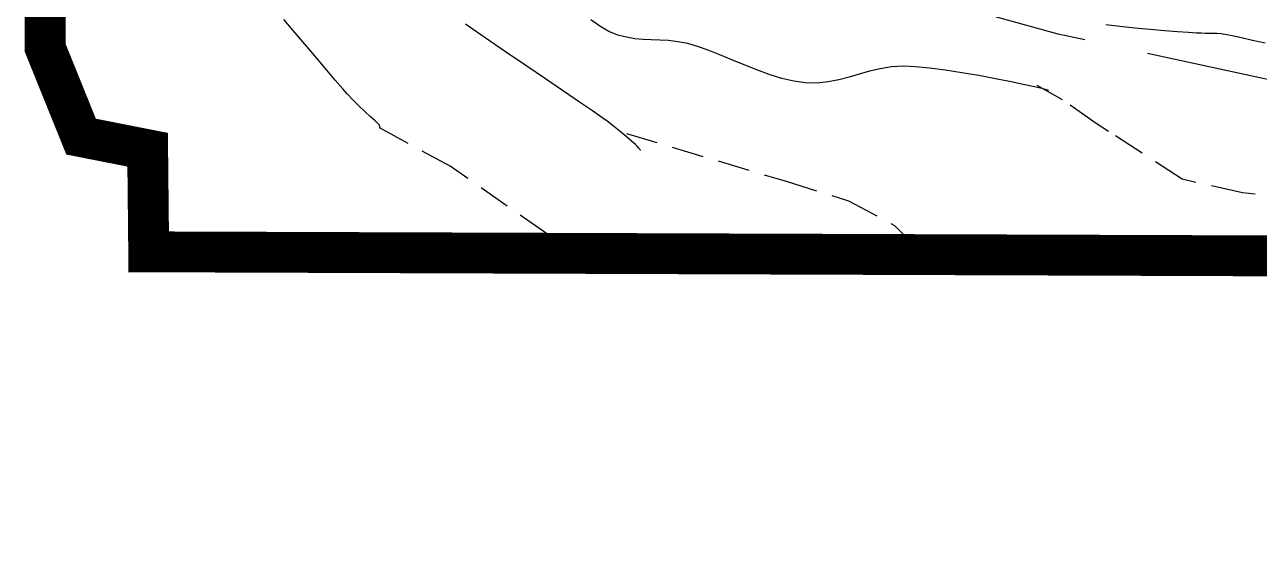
# Model space of a CAD drawing. Header units: feet. Extents: x 26064 to 27719, y 16802 to 28989.
# Drawn here: x 26246.7 to 26367.5, y 17473.1 to 17525 of the extents above; entities that cross this region are included whole.
import ezdxf

# ---------------------------------------------------------------- set-up
doc = ezdxf.new("R2010")
doc.units = ezdxf.units.FT
doc.header["$LTSCALE"] = 50
doc.header["$MEASUREMENT"] = 0
for name, pattern in [('DASHED', [0.75, 0.5, -0.25]), ('HIDDEN', [0.375, 0.25, -0.125]), ('HIDN25', [0.0938, 0.0625, -0.0313])]:
    doc.linetypes.add(name, pattern=pattern)
for name, color, linetype in [('CONT-MJR', 160, 'HIDDEN'), ('CONT-MNR', 55, 'HIDN25'), ('DEMO-UTILITY', 1, 'Continuous')]:
    doc.layers.add(name, color=color, linetype=linetype)

msp = doc.modelspace()

# ---------------------------------------------------------------- linework, layer by layer
at = {"layer": 'CONT-MJR', "color": 7}
for p, q in [((26347.83852, 17524.06724, 640), (26330.56993, 17528.87571, 640)), ((26368.78731, 17519.54165, 640), (26347.83852, 17524.06724, 640))]:
    msp.add_line(p, q, dxfattribs=at)
at = {"layer": 'CONT-MNR', "color": 7, "extrusion": (0.764197, 0.644983, 0)}
msp.add_line((26273.53008, 17523.76637, 643), (26272.07577, 17525.48948, 643), dxfattribs=at)
at = {"layer": 'CONT-MNR', "color": 7}
for p, q in [((26291.76914, 17523.72288, 642), (26289.83723, 17525.05852, 642)), ((26303.06998, 17524.7806, 641), (26302.09119, 17525.479, 641)), ((26303.86044, 17524.32795, 641), (26303.06998, 17524.7806, 641)), ((26305.58848, 17523.7561, 641), (26304.74507, 17523.98073, 641)), ((26355.35378, 17524.65238, 639), (26353.88711, 17524.81283, 639)), ((26356.83182, 17524.51363, 639), (26355.35378, 17524.65238, 639)), ((26358.24798, 17524.39677, 639), (26356.83182, 17524.51363, 639)), ((26359.52896, 17524.30201, 639), (26358.24798, 17524.39677, 639)), ((26362.98611, 17524.1425, 639), (26362.6307, 17524.13712, 639)), ((26364.8555, 17523.89593, 639), (26364.17721, 17524.03518, 639)), ((26366.86355, 17523.46037, 639), (26365.76813, 17523.69939, 639)), ((26309.70898, 17523.43916, 641), (26308.84805, 17523.49338, 641)), ((26314.72142, 17522.03876, 641), (26313.59936, 17522.48428, 641)), ((26276.09294, 17520.73799, 643), (26274.88703, 17522.16088, 643)), ((26315.89772, 17521.55116, 641), (26314.72142, 17522.03876, 641)), ((26297.67269, 17519.68688, 642), (26295.75652, 17520.9921, 642)), ((26330.42154, 17520.67981, 641), (26329.37609, 17520.43384, 641)), ((26331.52554, 17520.85238, 641), (26330.42154, 17520.67981, 641)), ((26335.23766, 17520.73813, 641), (26333.85789, 17520.8705, 641)), ((26336.78183, 17520.53797, 641), (26335.23766, 17520.73813, 641)), ((26340.09169, 17520.00276, 641), (26338.42248, 17520.28714, 641)), ((26341.72156, 17519.70196, 641), (26340.09169, 17520.00276, 641)), ((26324.24426, 17519.27881, 641), (26323.08044, 17519.29795, 641)), ((26325.33244, 17519.38785, 641), (26324.24426, 17519.27881, 641)), ((26345.69589, 17518.87225, 641), (26344.59157, 17519.11958, 641)), ((26348.27263, 17517.6348, 641), (26345.77353, 17519.03108, 641)), ((26278.26784, 17518.21463, 643), (26277.83702, 17518.6999, 643)), ((26301.00166, 17517.42155, 642), (26299.44428, 17518.48171, 642)), ((26346.70421, 17518.61729, 641), (26346.35867, 17518.71105, 641)), ((26346.90356, 17518.55091, 641), (26346.85426, 17518.56977, 641)), ((26351.57062, 17515.32118, 641), (26348.27263, 17517.6348, 641)), ((26281.41784, 17515.14463, 643), (26281.29243, 17515.2731, 643)), ((26304.32526, 17515.06384, 642), (26303.69186, 17515.56078, 642)), ((26352.7635, 17514.54999, 641), (26351.57062, 17515.32118, 641)), ((26281.4528, 17515.03868, 643), (26281.41784, 17515.14463, 643)), ((26288.35437, 17511.13225, 643), (26281.4713, 17514.86504, 643)), ((26305.58538, 17514.34138, 642), (26321.20879, 17509.66788, 642)), ((26359.99096, 17509.85262, 641), (26352.7635, 17514.54999, 641)), ((26306.65186, 17513.09078, 642), (26306.466, 17513.26269, 642)), ((26306.77461, 17512.94916, 642), (26306.65186, 17513.09078, 642)), ((26306.91083, 17512.75748, 642), (26306.85216, 17512.84289, 642)), ((26297.76537, 17504.54397, 643), (26288.35437, 17511.13225, 643)), ((26321.20879, 17509.66788, 642), (26327.32932, 17507.73672, 642)), ((26365.88521, 17508.52056, 641), (26359.99096, 17509.85262, 641)), ((26371.77946, 17507.88956, 641), (26365.88521, 17508.52056, 641)), ((26327.32932, 17507.73672, 642), (26331.83918, 17505.32281, 642)), ((26299.20802, 17502.49278, 643), (26297.76537, 17504.54397, 643)), ((26331.83918, 17505.32281, 642), (26334.57732, 17502.587, 642))]:
    msp.add_line(p, q, dxfattribs=at)
at = {"layer": 'CONT-MNR', "color": 7, "extrusion": (-0.130528, -0.991445, 0)}
msp.add_line((26353.88711, 17524.81283, 639), (26352.5051, 17524.99478, 639), dxfattribs=at)
at = {"layer": 'CONT-MNR', "color": 7, "extrusion": (0.763748, 0.645514, 0)}
msp.add_line((26274.88703, 17522.16088, 643), (26273.53008, 17523.76637, 643), dxfattribs=at)
at = {"layer": 'CONT-MNR', "color": 7, "extrusion": (-0.565965, -0.824429, 0)}
msp.add_line((26293.76546, 17522.35243, 642), (26291.76914, 17523.72288, 642), dxfattribs=at)
at = {"layer": 'CONT-MNR', "color": 7, "extrusion": (-0.365362, -0.930865, 0)}
msp.add_line((26304.74507, 17523.98073, 641), (26303.86044, 17524.32795, 641), dxfattribs=at)
at = {"layer": 'CONT-MNR', "color": 7, "extrusion": (-0.158952, -0.987286, 0)}
msp.add_line((26306.40557, 17523.62455, 641), (26305.58848, 17523.7561, 641), dxfattribs=at)
at = {"layer": 'CONT-MNR', "color": 7, "extrusion": (-0.084063, -0.99646, 0)}
msp.add_line((26307.21126, 17523.55658, 641), (26306.40557, 17523.62455, 641), dxfattribs=at)
at = {"layer": 'CONT-MNR', "color": 7, "extrusion": (-0.067401, -0.997726, 0)}
msp.add_line((26360.60149, 17524.22956, 639), (26359.52896, 17524.30201, 639), dxfattribs=at)
at = {"layer": 'CONT-MNR', "color": 7, "extrusion": (-0.063041, -0.998011, 0)}
msp.add_line((26361.39231, 17524.17961, 639), (26360.60149, 17524.22956, 639), dxfattribs=at)
at = {"layer": 'CONT-MNR', "color": 7, "extrusion": (-0.062403, -0.998051, 0)}
msp.add_line((26361.82813, 17524.15236, 639), (26361.39231, 17524.17961, 639), dxfattribs=at)
at = {"layer": 'CONT-MNR', "color": 7, "extrusion": (-0.039817, -0.999207, 0)}
msp.add_line((26362.25669, 17524.13528, 639), (26361.82813, 17524.15236, 639), dxfattribs=at)
at = {"layer": 'CONT-MNR', "color": 7, "extrusion": (0.004918, -0.999988, 0)}
msp.add_line((26362.6307, 17524.13712, 639), (26362.25669, 17524.13528, 639), dxfattribs=at)
at = {"layer": 'CONT-MNR', "color": 7, "extrusion": (-0.017333, -0.99985, 0)}
msp.add_line((26363.35883, 17524.13604, 639), (26362.98611, 17524.1425, 639), dxfattribs=at)
at = {"layer": 'CONT-MNR', "color": 7, "extrusion": (-0.078819, -0.996889, 0)}
msp.add_line((26363.7848, 17524.10236, 639), (26363.35883, 17524.13604, 639), dxfattribs=at)
at = {"layer": 'CONT-MNR', "color": 7, "extrusion": (-0.168735, -0.985661, 0)}
msp.add_line((26364.17721, 17524.03518, 639), (26363.7848, 17524.10236, 639), dxfattribs=at)
at = {"layer": 'CONT-MNR', "color": 7, "extrusion": (-0.210524, -0.977589, 0)}
msp.add_line((26365.76813, 17523.69939, 639), (26364.8555, 17523.89593, 639), dxfattribs=at)
at = {"layer": 'CONT-MNR', "color": 7, "extrusion": (-0.041842, -0.999124, 0)}
msp.add_line((26308.02045, 17523.52269, 641), (26307.21126, 17523.55658, 641), dxfattribs=at)
at = {"layer": 'CONT-MNR', "color": 7, "extrusion": (-0.035389, -0.999374, 0)}
msp.add_line((26308.84805, 17523.49338, 641), (26308.02045, 17523.52269, 641), dxfattribs=at)
at = {"layer": 'CONT-MNR', "color": 7, "extrusion": (-0.118657, -0.992935, 0)}
msp.add_line((26310.61813, 17523.33051, 641), (26309.70898, 17523.43916, 641), dxfattribs=at)
at = {"layer": 'CONT-MNR', "color": 7, "extrusion": (0.194277, 0.980947, 0)}
msp.add_line((26311.59044, 17523.13795, 641), (26310.61813, 17523.33051, 641), dxfattribs=at)
at = {"layer": 'CONT-MNR', "color": 7, "extrusion": (0.27837, 0.960474, 0)}
msp.add_line((26312.54966, 17522.85994, 641), (26311.59044, 17523.13795, 641), dxfattribs=at)
at = {"layer": 'CONT-MNR', "color": 7, "extrusion": (-0.336946, -0.941524, 0)}
msp.add_line((26313.59936, 17522.48428, 641), (26312.54966, 17522.85994, 641), dxfattribs=at)
at = {"layer": 'CONT-MNR', "color": 7, "extrusion": (-0.212471, -0.977167, 0)}
msp.add_line((26368.09022, 17523.19365, 639), (26366.86355, 17523.46037, 639), dxfattribs=at)
at = {"layer": 'CONT-MNR', "color": 7, "extrusion": (-0.564122, -0.825691, 0)}
msp.add_line((26295.75652, 17520.9921, 642), (26293.76546, 17522.35243, 642), dxfattribs=at)
at = {"layer": 'CONT-MNR', "color": 7, "extrusion": (-0.382478, -0.923965, 0)}
msp.add_line((26317.11015, 17521.04927, 641), (26315.89772, 17521.55116, 641), dxfattribs=at)
at = {"layer": 'CONT-MNR', "color": 7, "extrusion": (0.761237, 0.648474, 0)}
msp.add_line((26277.09416, 17519.56268, 643), (26276.09294, 17520.73799, 643), dxfattribs=at)
at = {"layer": 'CONT-MNR', "color": 7, "extrusion": (0.368924, 0.92946, 0)}
msp.add_line((26318.34061, 17520.56087, 641), (26317.11015, 17521.04927, 641), dxfattribs=at)
at = {"layer": 'CONT-MNR', "color": 7, "extrusion": (0.341547, 0.939865, 0)}
msp.add_line((26319.57098, 17520.11376, 641), (26318.34061, 17520.56087, 641), dxfattribs=at)
at = {"layer": 'CONT-MNR', "color": 7, "extrusion": (-0.297735, -0.954649, 0)}
msp.add_line((26320.78315, 17519.73571, 641), (26319.57098, 17520.11376, 641), dxfattribs=at)
at = {"layer": 'CONT-MNR', "color": 7, "extrusion": (0.281462, -0.959572, 0)}
msp.add_line((26328.36682, 17520.14806, 641), (26327.37136, 17519.85608, 641), dxfattribs=at)
at = {"layer": 'CONT-MNR', "color": 7, "extrusion": (0.272441, -0.962172, 0)}
msp.add_line((26329.37609, 17520.43384, 641), (26328.36682, 17520.14806, 641), dxfattribs=at)
at = {"layer": 'CONT-MNR', "color": 7, "extrusion": (0.055252, -0.998472, 0)}
msp.add_line((26332.71044, 17520.91795, 641), (26331.52554, 17520.85238, 641), dxfattribs=at)
at = {"layer": 'CONT-MNR', "color": 7, "extrusion": (-0.04132, -0.999146, 0)}
msp.add_line((26333.85789, 17520.8705, 641), (26332.71044, 17520.91795, 641), dxfattribs=at)
at = {"layer": 'CONT-MNR', "color": 7, "extrusion": (-0.151129, -0.988514, 0)}
msp.add_line((26338.42248, 17520.28714, 641), (26336.78183, 17520.53797, 641), dxfattribs=at)
at = {"layer": 'CONT-MNR', "color": 7, "extrusion": (0.75781, 0.652476, 0)}
msp.add_line((26277.83702, 17518.6999, 643), (26277.09416, 17519.56268, 643), dxfattribs=at)
at = {"layer": 'CONT-MNR', "color": 7, "extrusion": (-0.562465, -0.826821, 0)}
msp.add_line((26299.44428, 17518.48171, 642), (26297.67269, 17519.68688, 642), dxfattribs=at)
at = {"layer": 'CONT-MNR', "color": 7, "extrusion": (-0.232585, -0.972576, 0)}
msp.add_line((26321.959, 17519.45451, 641), (26320.78315, 17519.73571, 641), dxfattribs=at)
at = {"layer": 'CONT-MNR', "color": 7, "extrusion": (-0.138267, -0.990395, 0)}
msp.add_line((26323.08044, 17519.29795, 641), (26321.959, 17519.45451, 641), dxfattribs=at)
at = {"layer": 'CONT-MNR', "color": 7, "extrusion": (0.193049, -0.981189, 0)}
msp.add_line((26326.36736, 17519.59147, 641), (26325.33244, 17519.38785, 641), dxfattribs=at)
at = {"layer": 'CONT-MNR', "color": 7, "extrusion": (0.254845, -0.966982, 0)}
msp.add_line((26327.37136, 17519.85608, 641), (26326.36736, 17519.59147, 641), dxfattribs=at)
at = {"layer": 'CONT-MNR', "color": 7, "extrusion": (-0.193377, -0.981124, 0)}
msp.add_line((26343.24415, 17519.40186, 641), (26341.72156, 17519.70196, 641), dxfattribs=at)
at = {"layer": 'CONT-MNR', "color": 7, "extrusion": (-0.205045, -0.978753, 0)}
msp.add_line((26344.59157, 17519.11958, 641), (26343.24415, 17519.40186, 641), dxfattribs=at)
at = {"layer": 'CONT-MNR', "color": 7, "extrusion": (-0.236326, -0.971674, 0)}
msp.add_line((26346.35867, 17518.71105, 641), (26345.69589, 17518.87225, 641), dxfattribs=at)
at = {"layer": 'CONT-MNR', "color": 7, "extrusion": (0.719591, 0.694398, 0)}
msp.add_line((26278.81754, 17517.64499, 643), (26278.26784, 17518.21463, 643), dxfattribs=at)
at = {"layer": 'CONT-MNR', "color": 7, "extrusion": (-0.703614, -0.710583, 0)}
msp.add_line((26279.40897, 17517.05936, 643), (26278.81754, 17517.64499, 643), dxfattribs=at)
at = {"layer": 'CONT-MNR', "color": 7, "extrusion": (-0.301946, -0.953325, 0)}
msp.add_line((26346.85426, 17518.56977, 641), (26346.70421, 17518.61729, 641), dxfattribs=at)
at = {"layer": 'CONT-MNR', "color": 7, "extrusion": (-0.693268, -0.72068, 0)}
msp.add_line((26279.99715, 17516.49355, 643), (26279.40897, 17517.05936, 643), dxfattribs=at)
at = {"layer": 'CONT-MNR', "color": 7, "extrusion": (-0.686784, -0.726861, 0)}
msp.add_line((26280.53711, 17515.98336, 643), (26279.99715, 17516.49355, 643), dxfattribs=at)
at = {"layer": 'CONT-MNR', "color": 7, "extrusion": (0.564173, 0.825657, 0)}
msp.add_line((26302.27515, 17516.55137, 642), (26301.00166, 17517.42155, 642), dxfattribs=at)
at = {"layer": 'CONT-MNR', "color": 7, "extrusion": (-0.568214, -0.822881, 0)}
msp.add_line((26303.1951, 17515.91613, 642), (26302.27515, 17516.55137, 642), dxfattribs=at)
at = {"layer": 'CONT-MNR', "color": 7, "extrusion": (-0.683873, -0.729601, 0)}
msp.add_line((26280.98386, 17515.56461, 643), (26280.53711, 17515.98336, 643), dxfattribs=at)
at = {"layer": 'CONT-MNR', "color": 7, "extrusion": (0.686731, 0.726912, 0)}
msp.add_line((26281.29243, 17515.2731, 643), (26280.98386, 17515.56461, 643), dxfattribs=at)
at = {"layer": 'CONT-MNR', "color": 7, "extrusion": (-0.581807, -0.813327, 0)}
msp.add_line((26303.69186, 17515.56078, 642), (26303.1951, 17515.91613, 642), dxfattribs=at)
at = {"layer": 'CONT-MNR', "color": 7, "extrusion": (0.992093, 0.125505, 0)}
msp.add_line((26281.4637, 17514.95249, 643), (26281.4528, 17515.03868, 643), dxfattribs=at)
at = {"layer": 'CONT-MNR', "color": 7, "extrusion": (0.996516, 0.083396, 0)}
msp.add_line((26281.46859, 17514.89408, 643), (26281.4637, 17514.95249, 643), dxfattribs=at)
at = {"layer": 'CONT-MNR', "color": 7, "extrusion": (0.995667, 0.092992, 0)}
msp.add_line((26281.4713, 17514.86504, 643), (26281.46859, 17514.89408, 643), dxfattribs=at)
at = {"layer": 'CONT-MNR', "color": 7, "extrusion": (-0.631387, -0.775468, 0)}
msp.add_line((26304.9696, 17514.53922, 642), (26304.32526, 17515.06384, 642), dxfattribs=at)
at = {"layer": 'CONT-MNR', "color": 7, "extrusion": (0.641495, 0.767127, 0)}
msp.add_line((26305.57465, 17514.03326, 642), (26304.9696, 17514.53922, 642), dxfattribs=at)
at = {"layer": 'CONT-MNR', "color": 7, "extrusion": (-0.649997, -0.759937, 0)}
msp.add_line((26306.09019, 17513.5923, 642), (26305.57465, 17514.03326, 642), dxfattribs=at)
at = {"layer": 'CONT-MNR', "color": 7, "extrusion": (-0.659382, -0.751808, 0)}
msp.add_line((26306.466, 17513.26269, 642), (26306.09019, 17513.5923, 642), dxfattribs=at)
at = {"layer": 'CONT-MNR', "color": 7, "extrusion": (0.807781, 0.589483, 0)}
msp.add_line((26306.85216, 17512.84289, 642), (26306.77461, 17512.94916, 642), dxfattribs=at)
at = {"layer": 'CONT-MNR', "color": 7, "extrusion": (0.821475, 0.570244, 0)}
msp.add_line((26306.95467, 17512.69432, 642), (26306.91083, 17512.75748, 642), dxfattribs=at)
at = {"layer": 'CONT-MNR', "color": 7, "extrusion": (0.815462, 0.578811, 0)}
msp.add_line((26306.97891, 17512.66018, 642), (26306.95467, 17512.69432, 642), dxfattribs=at)
at = {"layer": 'DEMO-UTILITY', "color": 1, "linetype": 'DASHED', "const_width": 4}
msp.add_lwpolyline([(26250.28265, 17953.19357), (26248.70065, 17522.7369), (26252.2183, 17514.03383), (26258.73259, 17512.75053), (26258.83681, 17502.75334), (26554.08333, 17501.68938), (26551.80235, 16901.98887)], dxfattribs=at)

doc.saveas('drawing.dxf')
